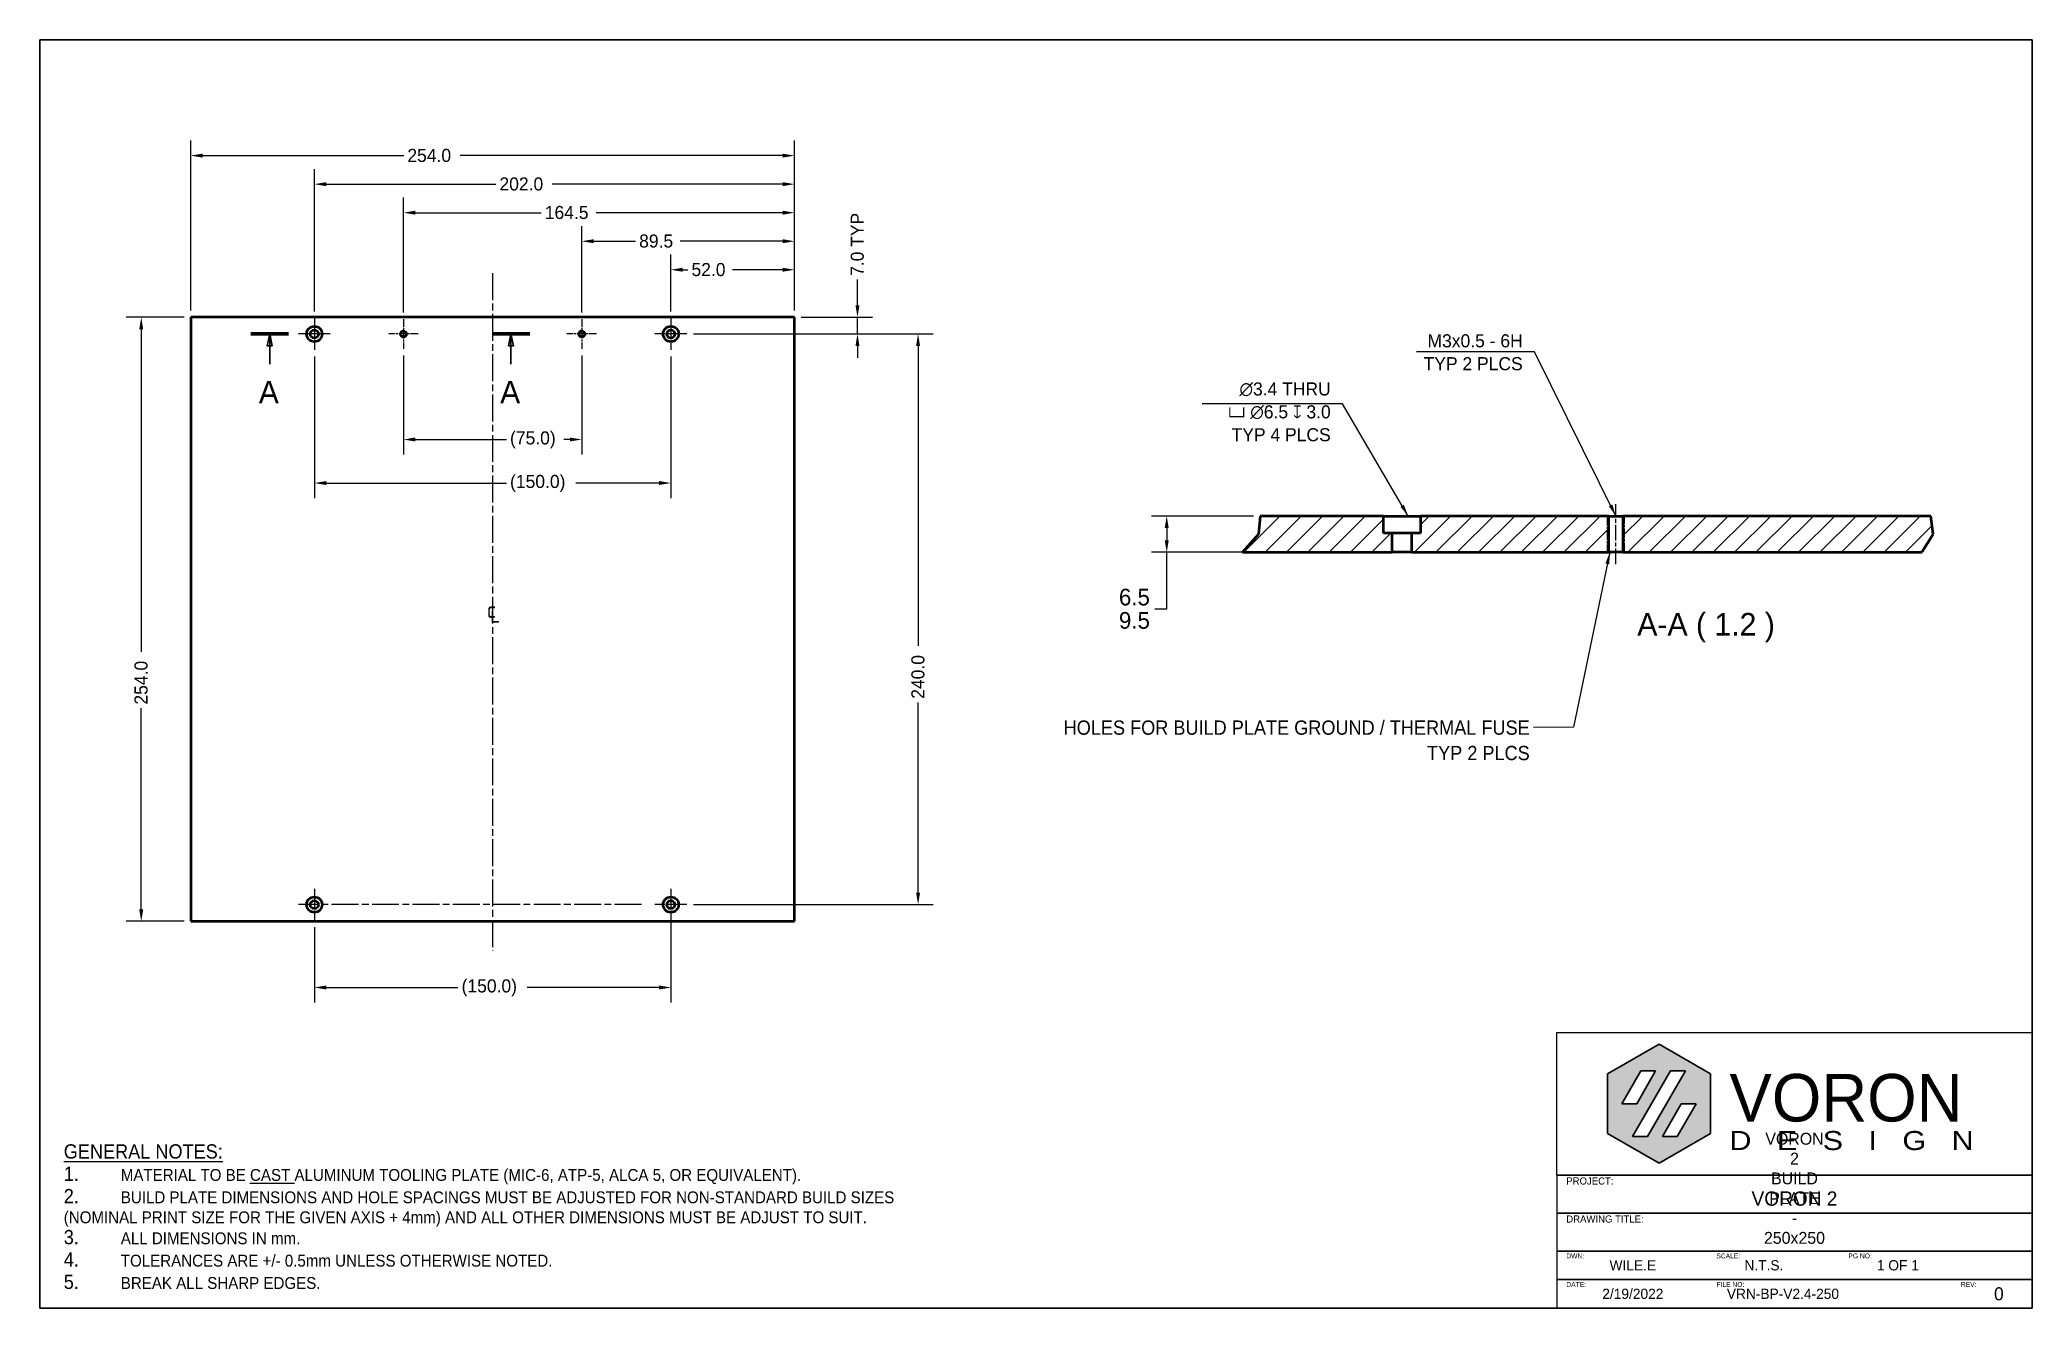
# Model space of a CAD drawing. Header units: millimetres. Extents: x 13 to 851, y 13 to 546.
import ezdxf
from ezdxf.enums import TextEntityAlignment as Align

# ---------------------------------------------------------------- set-up
doc = ezdxf.new("R2018")
doc.units = ezdxf.units.MM
doc.header["$LTSCALE"] = 2
doc.linetypes.add('CHAIN', pattern=[0.3543, 0.2362, -0.0295, 0.0591, -0.0295])
doc.linetypes.add('DOUBLE_DASH_CHAIN', pattern=[1.2403, 0.6614, -0.0827, 0.1654, -0.0827, 0.1654, -0.0827])
for name, color, linetype, lineweight, true_color in [('Annotation (ISO)', 174, 'Continuous', 25, 0x0000a0), ('Center Mark (ISO)', 22, 'Continuous', 25, 0xd84405), ('Centerline (ISO)', 22, 'Continuous', 25, 0xd84405), ('Dimension (ISO)', 20, 'Continuous', 25, 0xff2300), ('Hatch (ISO)', 57, 'Continuous', 18, 0x808040), ('Hatch kova (ANSI)', 141, 'Continuous', 13, 0x95ddff), ('Section Line - Kova (ANSI)', 96, 'DOUBLE_DASH_CHAIN', 35, 0x008000), ('Thread Lines', 156, 'CHAIN', 25, 0x004080), ('View Label', 174, 'CHAIN', 25, 0x0000a0)]:
    doc.layers.add(name, color=color, linetype=linetype, lineweight=lineweight, true_color=true_color)
for name, color, linetype, lineweight in [('Border - Kova (ANSI)', 7, 'Continuous', 30), ('Break Line (ISO)', 7, 'Continuous', 50), ('Title (ANSI)', 7, 'Continuous', 50), ('Title - Kova (ANSI)', 7, 'Continuous', 30), ('Visible (ISO)', 7, 'Continuous', 50)]:
    doc.layers.add(name, color=color, linetype=linetype, lineweight=lineweight)
doc.styles.add('Dimension Text (ISO)', font='Play-Regular.ttf')
doc.styles.add('Label Text (ISO)', font='Play-Regular.ttf')
doc.styles.add('Note Text (ANSI)', font='tahoma.ttf')
doc.styles.add('Note Text (ISO)', font='Play-Regular.ttf', dxfattribs={"width": 0.95})
doc.styles.add('Text Style119', font='Play-Regular.ttf')
doc.styles.add('Text Style128', font='Play-Regular.ttf')
doc.styles.add('Text Style130', font='Play-Regular.ttf')
doc.styles.add('Text Style135', font='Play-Regular.ttf')
doc.styles.add('Text Style178', font='AIGDT___.TTF', dxfattribs={"width": 0.95})
doc.styles.add('Text Style93', font='Play-Regular.ttf')
doc.dimstyles.new('Default (ISO)', dxfattribs={"dimscale": 2, "dimtxt": 2.75, "dimasz": 2.5, "dimexe": 3.175, "dimexo": 1.4, "dimgap": 0.762, "dimtad": 0, "dimdec": 1, "dimrnd": 1e-08, "dimzin": 0, "dimdsep": 46, "dimtxsty": 'Dimension Text (ISO)', "dimcen": 0.09, "dimdle": 10, "dimclrd": 256, "dimclre": 256, "dimclrt": 256, "dimazin": 0, "dimtfac": 1.274618, "dimtmove": 0, "dimatfit": 3, "dimfxl": 1, "dimtolj": 1, "dimtzin": 0, "dimlwd": -1, "dimlwe": -1, "dimarcsym": 0})
doc.dimstyles.new('Default (ISO)$7', dxfattribs={"dimscale": 2, "dimtxt": 2.75, "dimasz": 2.5, "dimexe": 3.175, "dimexo": 1.4, "dimgap": 0.762, "dimtad": 0, "dimdec": 1, "dimrnd": 1e-08, "dimzin": 0, "dimdsep": 46, "dimtxsty": 'Dimension Text (ISO)', "dimcen": 0.09, "dimdle": 10, "dimclrd": 256, "dimclre": 256, "dimclrt": 256, "dimazin": 0, "dimtfac": 1.274618, "dimtmove": 0, "dimatfit": 3, "dimfxl": 1, "dimtolj": 1, "dimtzin": 0, "dimlwd": -1, "dimlwe": -1, "dimarcsym": 0})
doc.dimstyles.new('Default - Method 1b (ISO)$7', dxfattribs={"dimscale": 2, "dimtxt": 3, "dimasz": 2.5, "dimexe": 3.175, "dimexo": 0, "dimgap": 0.762, "dimtad": 1, "dimtoh": 1, "dimrnd": 1e-08, "dimdsep": 46, "dimtxsty": 'Note Text (ISO)', "dimcen": 0.09, "dimdle": 10, "dimclrd": 174, "dimclre": 256, "dimclrt": 256, "dimazin": 2, "dimtfac": 1.166667, "dimtmove": 0, "dimatfit": 3, "dimfxl": 1, "dimtolj": 1, "dimlwd": -1, "dimlwe": -1, "dimarcsym": 0})
pattern_1 = [(45, (0, 0), (-4.49013, 4.49013), [])]

# ---------------------------------------------------------------- blocks, each defined once
blk = doc.blocks.new('Borders Plain Border')
at = {"layer": 'Border - Kova (ANSI)'}
for p, q in [((6.35, 273.05), (425.45, 273.05)), ((6.35, 273.05), (6.35, 6.35)), ((425.45, 273.05), (425.45, 6.35)), ((6.35, 6.35), (425.45, 6.35))]:
    blk.add_line(p, q, dxfattribs=at)
blk = doc.blocks.new('Title Blocks VORON Design')
at = {"layer": 'Hatch kova (ANSI)', "true_color": 0xff2300}
h = blk.add_hatch(color=20, dxfattribs=at)
h.paths.add_polyline_path([(248.41, 193.18), (248.41, 180.68), (237.59, 174.43), (226.76, 180.68), (226.76, 193.18), (237.59, 199.43)])
h.paths.add_polyline_path([(245.4, 186.93), (242.27, 186.93), (238.29, 180.03), (241.42, 180.03)], flags=0)
h.paths.add_polyline_path([(232.04, 180.03), (235.17, 180.03), (243.13, 193.83), (240.01, 193.83)], flags=0)
h.paths.add_polyline_path([(229.77, 186.93), (232.9, 186.93), (236.88, 193.83), (233.76, 193.83)], flags=0)
at = {"layer": 'Title - Kova (ANSI)', "lineweight": 25}
for p, q in [((216.09, 201.93), (316.09, 201.93)), ((216.09, 171.93), (216.09, 201.93)), ((216.09, 171.93), (216.09, 143.93))]:
    blk.add_line(p, q, dxfattribs=at)
at = {"layer": 'Title - Kova (ANSI)'}
for p, q in [((316.09, 201.93), (316.09, 171.93)), ((226.76, 193.18), (237.59, 199.43)), ((237.59, 199.43), (248.41, 193.18)), ((226.76, 180.68), (226.76, 193.18)), ((229.77, 186.93), (233.76, 193.83)), ((232.04, 180.03), (240.01, 193.83)), ((236.88, 193.83), (232.9, 186.93)), ((233.76, 193.83), (236.88, 193.83)), ((243.13, 193.83), (235.17, 180.03)), ((240.01, 193.83), (243.13, 193.83)), ((248.41, 193.18), (248.41, 180.68)), ((232.9, 186.93), (229.77, 186.93)), ((242.27, 186.93), (238.29, 180.03)), ((241.42, 180.03), (245.4, 186.93)), ((245.4, 186.93), (242.27, 186.93)), ((237.59, 174.43), (226.76, 180.68)), ((248.41, 180.68), (237.59, 174.43)), ((235.17, 180.03), (232.04, 180.03)), ((238.29, 180.03), (241.42, 180.03)), ((316.09, 171.93), (216.09, 171.93)), ((316.09, 171.93), (316.09, 143.93)), ((216.09, 163.93), (316.09, 163.93)), ((316.09, 155.93), (216.09, 155.93)), ((216.09, 149.93), (316.09, 149.93)), ((316.09, 143.93), (216.09, 143.93))]:
    blk.add_line(p, q, dxfattribs=at)
at = {"layer": 'Title (ANSI)', "insert": (283.42, 152.93), "char_height": 2.16, "width": 23.2344, "attachment_point": 4, "style": 'Note Text (ANSI)'}
blk.add_mtext('\\fPlay|b0|i0;{\\H2.1600;1 OF 1 }', dxfattribs=at)
at = {"layer": 'Title (ANSI)'}
for tag, height, style, p in [('CREATION_DATE', 2.16, 'Text Style119', (232.09, 146.93)), ('PROJECT', 2.16, 'Text Style119', (263.66, 146.93)), ('REVISION_NUMBER', 2.74, 'Text Style130', (309.09, 146.93))]:
    blk.add_attdef(tag, text='', height=height, dxfattribs=dict(at, style=style)).set_placement(p, align=Align.MIDDLE_CENTER)
at = {"layer": 'Title - Kova (ANSI)', "style": 'Text Style128'}
blk.add_text('SCALE:', height=1.02, dxfattribs=at).set_placement((249.66, 155.43), align=Align.TOP_LEFT)
at = {"layer": 'Title - Kova (ANSI)'}
for s, insert, char_height, width, attachment_point, style in [('\\fPlay|b0|i0;{\\H10.0000;VORON}', (252.41, 193.18), 10, 53, 1, 'Note Text (ANSI)'), ('\\fPlay|b0|i0;\\W1.20;{\\H4.0000;D   E   S   I   G   N}', (252.41, 181.18), 4, 53, 1, 'Note Text (ANSI)'), ('VORON 2 BUILD PLATE - 250x250', (266.09, 157.43), 2.5, 5.3956, 8, 'Text Style135'), ('\\fPlay|b0|i0;{\\H1.5000;PROJECT:}', (218.09, 171.43), 1.5, 17.1682, 1, 'Note Text (ANSI)'), ('\\fPlay|b0|i0;{\\H1.5000;DRAWING TITLE:}', (218.09, 163.43), 1.5, 20.4834, 1, 'Note Text (ANSI)'), ('\\fPlay|b0|i0;{\\H1.0200;DWN:}', (218.09, 155.43), 1.02, 15.5474, 1, 'Note Text (ANSI)'), ('\\fPlay|b0|i0;{\\H1.0200;PG NO:}', (277.42, 155.43), 1.02, 12.5383, 1, 'Note Text (ANSI)'), ('\\fPlay|b0|i0;{\\H2.1600;N.T.S.}', (259.66, 152.93), 2.16, 8.7996, 5, 'Note Text (ANSI)'), ('\\fPlay|b0|i0;{\\H1.0200;DATE:}', (218.09, 149.43), 1.02, 14.4575, 1, 'Note Text (ANSI)'), ('\\fPlay|b0|i0;{\\H1.0200;FILE NO:}', (249.66, 149.43), 1.02, 14.4575, 1, 'Note Text (ANSI)'), ('\\fPlay|b0|i0;{\\H1.0200;REV:}', (301.09, 149.43), 1.02, 12.5383, 1, 'Note Text (ANSI)')]:
    blk.add_mtext(s, dxfattribs=dict(at, insert=insert, char_height=char_height, width=width, attachment_point=attachment_point, style=style))
at = {"layer": 'Title - Kova (ANSI)', "style": 'Text Style93'}
blk.add_attdef('TITLE', text='', height=3, dxfattribs=at).set_placement((266.09, 165.43), align=Align.BOTTOM_CENTER)
at = {"layer": 'Title - Kova (ANSI)', "style": 'Text Style119'}
blk.add_attdef('AUTHOR', text='', height=2.16, dxfattribs=at).set_placement((232.09, 152.93), align=Align.MIDDLE_CENTER)
blk = doc.blocks.new('2dTransSection0')
at = {"layer": 'Section Line - Kova (ANSI)', "linetype": 'Continuous', "lineweight": 70}
for p, q in [((50.75, 211.21), (58.64, 211.21)), ((101.52, 211.21), (109.41, 211.21))]:
    blk.add_line(p, q, dxfattribs=at)
at = {"layer": 'Section Line - Kova (ANSI)', "linetype": 'Continuous'}
for p, q in [((54.7, 211.21), (54.2, 208.71)), ((54.7, 208.71), (54.7, 211.21)), ((55.2, 208.71), (54.7, 211.21)), ((105.46, 211.21), (104.96, 208.71)), ((105.46, 208.71), (105.46, 211.21)), ((105.96, 208.71), (105.46, 211.21)), ((54.2, 208.71), (55.2, 208.71)), ((54.7, 204.84), (54.7, 208.71)), ((104.96, 208.71), (105.96, 208.71)), ((105.46, 204.84), (105.46, 208.71))]:
    blk.add_line(p, q, dxfattribs=at)
at = {"layer": 'Section Line - Kova (ANSI)', "linetype": 'Continuous', "flags": 128}
for points in [[(55.2, 208.71), (54.7, 211.21), (54.2, 208.71), (55.2, 208.71)], [(105.96, 208.71), (105.46, 211.21), (104.96, 208.71), (105.96, 208.71)]]:
    blk.add_lwpolyline(points, dxfattribs=at)
at = {"layer": 'Section Line - Kova (ANSI)'}
for points in [[(55.2, 208.71), (54.7, 211.21), (54.2, 208.71), (55.2, 208.71)], [(105.96, 208.71), (105.46, 211.21), (104.96, 208.71), (105.96, 208.71)]]:
    blk.add_solid(points, dxfattribs=at)
at = {"layer": 'Section Line - Kova (ANSI)', "char_height": 4.75, "attachment_point": 7, "style": 'Label Text (ISO)'}
for insert in [(52.4, 196.59), (103.17, 196.59)]:
    blk.add_mtext('A', dxfattribs=dict(at, insert=insert))
blk = doc.blocks.new('*D23')
at = {"layer": 'Defpoints', "color": 0, "transparency": 16777216}
for p in [(526.14, 345.83), (486.8, 330.59), (589.84, 330.59)]:
    blk.add_point(p, dxfattribs=at)
at = {"layer": 'Dimension (ISO)', "transparency": 16777216}
for p, q in [((523.34, 345.83), (480.45, 345.83)), ((486.8, 340.83), (486.8, 335.59)), ((587.04, 330.59), (480.45, 330.59)), ((486.8, 306.86), (486.8, 330.59)), ((481.8, 306.86), (486.8, 306.86))]:
    blk.add_line(p, q, dxfattribs=at)
for points in [[(485.97, 340.83), (487.63, 340.83), (486.8, 345.83)], [(485.97, 335.59), (487.63, 335.59), (486.8, 330.59)]]:
    blk.add_solid(points, dxfattribs=at)
at = {"layer": 'Dimension (ISO)', "transparency": 16777216, "insert": (466.69, 315.26), "char_height": 5.5, "attachment_point": 1, "style": 'Dimension Text (ISO)'}
blk.add_mtext('\\A1;{\\H7.0104;\\S6.5^ 9.5;}', dxfattribs=at)
blk = doc.blocks.new('*D24')
at = {"layer": 'Defpoints', "color": 0, "transparency": 16777216}
for p in [(165.69, 473.41), (165.69, 428.64), (330.19, 429.41)]:
    blk.add_point(p, dxfattribs=at)
at = {"layer": 'Dimension (ISO)', "transparency": 16777216}
for p, q in [((165.69, 431.44), (165.69, 479.76)), ((330.19, 432.21), (330.19, 479.76)), ((170.69, 473.41), (223.62, 473.41)), ((325.19, 473.41), (246.73, 473.41))]:
    blk.add_line(p, q, dxfattribs=at)
for points in [[(170.69, 474.25), (170.69, 472.58), (165.69, 473.41)], [(325.19, 474.25), (325.19, 472.58), (330.19, 473.41)]]:
    blk.add_solid(points, dxfattribs=at)
at = {"layer": 'Dimension (ISO)', "transparency": 16777216, "insert": (225.14, 476.25), "char_height": 5.5, "attachment_point": 1, "style": 'Dimension Text (ISO)'}
blk.add_mtext('\\A1;164.5', dxfattribs=at)
blk = doc.blocks.new('*D25')
at = {"layer": 'Defpoints', "color": 0, "transparency": 16777216}
for p in [(284.89, 422.41), (284.89, 182.41), (382.19, 182.41)]:
    blk.add_point(p, dxfattribs=at)
at = {"layer": 'Dimension (ISO)', "transparency": 16777216}
for p, q in [((287.69, 422.41), (388.54, 422.41)), ((382.19, 417.41), (382.19, 291.21)), ((382.19, 187.41), (382.19, 267.45)), ((287.69, 182.41), (388.54, 182.41))]:
    blk.add_line(p, q, dxfattribs=at)
for points in [[(381.36, 417.41), (383.02, 417.41), (382.19, 422.41)], [(381.36, 187.41), (383.02, 187.41), (382.19, 182.41)]]:
    blk.add_solid(points, dxfattribs=at)
at = {"layer": 'Dimension (ISO)', "transparency": 16777216, "insert": (379.35, 268.98), "char_height": 5.5, "attachment_point": 1, "rotation": 90, "style": 'Dimension Text (ISO)'}
blk.add_mtext('\\A1;240.0', dxfattribs=at)
blk = doc.blocks.new('*D26')
at = {"layer": 'Defpoints', "color": 0, "transparency": 16777216}
for p in [(330.19, 429.41), (284.89, 422.41), (356.69, 422.41)]:
    blk.add_point(p, dxfattribs=at)
at = {"layer": 'Dimension (ISO)', "transparency": 16777216}
for p, q in [((356.69, 434.41), (356.69, 445.33)), ((332.99, 429.41), (363.04, 429.41)), ((356.69, 422.41), (356.69, 429.41)), ((287.69, 422.41), (363.04, 422.41)), ((356.69, 417.41), (356.69, 412.41))]:
    blk.add_line(p, q, dxfattribs=at)
for points in [[(355.86, 434.41), (357.52, 434.41), (356.69, 429.41)], [(355.86, 417.41), (357.52, 417.41), (356.69, 422.41)]]:
    blk.add_solid(points, dxfattribs=at)
at = {"layer": 'Dimension (ISO)', "transparency": 16777216, "insert": (353.86, 446.86), "char_height": 5.5, "attachment_point": 1, "rotation": 90, "style": 'Dimension Text (ISO)'}
blk.add_mtext('\\A1;\\fPlay|b0|i0;{\\H5.4800;7.0 TYP}', dxfattribs=at)
blk = doc.blocks.new('*D27')
at = {"layer": 'Defpoints', "color": 0, "transparency": 16777216}
for p in [(278.19, 182.41), (128.19, 175.71), (128.19, 147.55)]:
    blk.add_point(p, dxfattribs=at)
at = {"layer": 'Dimension (ISO)', "transparency": 16777216}
for p, q in [((278.19, 179.61), (278.19, 141.2)), ((128.19, 172.91), (128.19, 141.2)), ((133.19, 147.55), (188.62, 147.55)), ((273.19, 147.55), (217.77, 147.55))]:
    blk.add_line(p, q, dxfattribs=at)
for points in [[(133.19, 148.39), (133.19, 146.72), (128.19, 147.55)], [(273.19, 148.39), (273.19, 146.72), (278.19, 147.55)]]:
    blk.add_solid(points, dxfattribs=at)
at = {"layer": 'Dimension (ISO)', "transparency": 16777216, "insert": (190.14, 150.97), "char_height": 5.5, "attachment_point": 1, "style": 'Dimension Text (ISO)'}
blk.add_mtext('\\A1;(150.0)', dxfattribs=at)
blk = doc.blocks.new('*D28')
at = {"layer": 'Defpoints', "color": 0, "transparency": 16777216}
for p in [(76.19, 497.41), (76.19, 429.41), (330.19, 429.41)]:
    blk.add_point(p, dxfattribs=at)
at = {"layer": 'Dimension (ISO)', "transparency": 16777216}
for p, q in [((76.19, 432.21), (76.19, 503.76)), ((330.19, 432.21), (330.19, 503.76)), ((81.19, 497.41), (165.8, 497.41)), ((325.19, 497.41), (189.55, 497.41))]:
    blk.add_line(p, q, dxfattribs=at)
for points in [[(81.19, 498.25), (81.19, 496.58), (76.19, 497.41)], [(325.19, 498.25), (325.19, 496.58), (330.19, 497.41)]]:
    blk.add_solid(points, dxfattribs=at)
at = {"layer": 'Dimension (ISO)', "transparency": 16777216, "insert": (167.32, 500.25), "char_height": 5.5, "attachment_point": 1, "style": 'Dimension Text (ISO)'}
blk.add_mtext('\\A1;254.0', dxfattribs=at)
blk = doc.blocks.new('*D29')
at = {"layer": 'Defpoints', "color": 0, "transparency": 16777216}
for p in [(76.19, 429.41), (55.35, 175.41), (76.19, 175.41)]:
    blk.add_point(p, dxfattribs=at)
at = {"layer": 'Dimension (ISO)', "transparency": 16777216}
for p, q in [((73.39, 429.41), (49, 429.41)), ((55.35, 424.41), (55.35, 288.77)), ((55.35, 180.41), (55.35, 265.02)), ((73.39, 175.41), (49, 175.41))]:
    blk.add_line(p, q, dxfattribs=at)
for points in [[(54.52, 424.41), (56.18, 424.41), (55.35, 429.41)], [(54.52, 180.41), (56.18, 180.41), (55.35, 175.41)]]:
    blk.add_solid(points, dxfattribs=at)
at = {"layer": 'Dimension (ISO)', "transparency": 16777216, "insert": (52.51, 266.54), "char_height": 5.5, "attachment_point": 1, "rotation": 90, "style": 'Dimension Text (ISO)'}
blk.add_mtext('\\A1;254.0', dxfattribs=at)
blk = doc.blocks.new('*D30')
at = {"layer": 'Defpoints', "color": 0, "transparency": 16777216}
for p in [(240.69, 461.41), (240.69, 428.64), (330.19, 429.41)]:
    blk.add_point(p, dxfattribs=at)
at = {"layer": 'Dimension (ISO)', "transparency": 16777216}
for p, q in [((240.69, 431.44), (240.69, 467.76)), ((245.69, 461.41), (263.31, 461.41)), ((325.19, 461.41), (282.03, 461.41)), ((330.19, 432.21), (330.19, 467.76))]:
    blk.add_line(p, q, dxfattribs=at)
for points in [[(245.69, 462.25), (245.69, 460.58), (240.69, 461.41)], [(325.19, 462.25), (325.19, 460.58), (330.19, 461.41)]]:
    blk.add_solid(points, dxfattribs=at)
at = {"layer": 'Dimension (ISO)', "transparency": 16777216, "insert": (264.83, 464.25), "char_height": 5.5, "attachment_point": 1, "style": 'Dimension Text (ISO)'}
blk.add_mtext('\\A1;89.5', dxfattribs=at)
blk = doc.blocks.new('*D31')
at = {"layer": 'Defpoints', "color": 0, "transparency": 16777216}
for p in [(128.19, 485.41), (128.19, 429.11), (330.19, 429.41)]:
    blk.add_point(p, dxfattribs=at)
at = {"layer": 'Dimension (ISO)', "transparency": 16777216}
for p, q in [((128.19, 431.91), (128.19, 491.76)), ((330.19, 432.21), (330.19, 491.76)), ((133.19, 485.41), (204.55, 485.41)), ((325.19, 485.41), (228.3, 485.41))]:
    blk.add_line(p, q, dxfattribs=at)
for points in [[(133.19, 486.25), (133.19, 484.58), (128.19, 485.41)], [(325.19, 486.25), (325.19, 484.58), (330.19, 485.41)]]:
    blk.add_solid(points, dxfattribs=at)
at = {"layer": 'Dimension (ISO)', "transparency": 16777216, "insert": (206.07, 488.25), "char_height": 5.5, "attachment_point": 1, "style": 'Dimension Text (ISO)'}
blk.add_mtext('\\A1;202.0', dxfattribs=at)
blk = doc.blocks.new('*D32')
at = {"layer": 'Defpoints', "color": 0, "transparency": 16777216}
for p in [(278.19, 449.41), (278.19, 429.11), (330.19, 429.41)]:
    blk.add_point(p, dxfattribs=at)
at = {"layer": 'Dimension (ISO)', "transparency": 16777216}
for p, q in [((278.19, 431.91), (278.19, 455.76)), ((330.19, 432.21), (330.19, 455.76)), ((283.19, 449.41), (285.34, 449.41)), ((325.19, 449.41), (304.05, 449.41))]:
    blk.add_line(p, q, dxfattribs=at)
for points in [[(283.19, 450.25), (283.19, 448.58), (278.19, 449.41)], [(325.19, 450.25), (325.19, 448.58), (330.19, 449.41)]]:
    blk.add_solid(points, dxfattribs=at)
at = {"layer": 'Dimension (ISO)', "transparency": 16777216, "insert": (286.86, 452.25), "char_height": 5.5, "attachment_point": 1, "style": 'Dimension Text (ISO)'}
blk.add_mtext('\\A1;52.0', dxfattribs=at)
blk = doc.blocks.new('*D33')
at = {"layer": 'Defpoints', "color": 0, "transparency": 16777216}
for p in [(165.69, 416.18), (240.69, 416.18), (240.69, 378.02)]:
    blk.add_point(p, dxfattribs=at)
at = {"layer": 'Dimension (ISO)', "transparency": 16777216}
for p, q in [((165.69, 413.38), (165.69, 371.67)), ((240.69, 413.38), (240.69, 371.67)), ((170.69, 378.02), (208.99, 378.02)), ((235.69, 378.02), (233.22, 378.02))]:
    blk.add_line(p, q, dxfattribs=at)
for points in [[(170.69, 378.86), (170.69, 377.19), (165.69, 378.02)], [(235.69, 378.86), (235.69, 377.19), (240.69, 378.02)]]:
    blk.add_solid(points, dxfattribs=at)
at = {"layer": 'Dimension (ISO)', "transparency": 16777216, "insert": (210.51, 381.44), "char_height": 5.5, "attachment_point": 1, "style": 'Dimension Text (ISO)'}
blk.add_mtext('\\A1;(75.0)', dxfattribs=at)
blk = doc.blocks.new('*D34')
at = {"layer": 'Defpoints', "color": 0, "transparency": 16777216}
for p in [(128.19, 415.71), (278.19, 415.71), (278.19, 359.71)]:
    blk.add_point(p, dxfattribs=at)
at = {"layer": 'Dimension (ISO)', "transparency": 16777216}
for p, q in [((128.19, 412.91), (128.19, 353.36)), ((278.19, 412.91), (278.19, 353.36)), ((133.19, 359.71), (208.99, 359.71)), ((273.19, 359.71), (238.14, 359.71))]:
    blk.add_line(p, q, dxfattribs=at)
for points in [[(133.19, 360.55), (133.19, 358.88), (128.19, 359.71)], [(273.19, 360.55), (273.19, 358.88), (278.19, 359.71)]]:
    blk.add_solid(points, dxfattribs=at)
at = {"layer": 'Dimension (ISO)', "transparency": 16777216, "insert": (210.52, 363.13), "char_height": 5.5, "attachment_point": 1, "style": 'Dimension Text (ISO)'}
blk.add_mtext('\\A1;(150.0)', dxfattribs=at)

msp = doc.modelspace()

# ---------------------------------------------------------------- hatches: boundary and pattern name
at = {"layer": 'Hatch (ISO)'}
h = msp.add_hatch(dxfattribs=at)
h.set_pattern_fill('ANSI31', color=256, scale=50.8, style=0)
h.set_pattern_definition(pattern_1)
h.paths.add_polyline_path([(526.14, 345.83), (525.43, 338.21), (518.68, 330.59), (581.68, 330.59), (581.68, 338.63), (577.96, 338.63), (577.96, 345.83)])
h = msp.add_hatch(dxfattribs=at)
h.set_pattern_fill('ANSI31', color=256, scale=50.8, style=0)
h.set_pattern_definition(pattern_1)
h.paths.add_polyline_path([(593.56, 338.63), (589.84, 338.63), (589.84, 330.59), (672.81, 330.59), (672.81, 345.83), (593.56, 345.83)])
h = msp.add_hatch(dxfattribs=at)
h.set_pattern_fill('ANSI31', color=256, scale=50.8, style=0)
h.set_pattern_definition(pattern_1)
h.paths.add_polyline_path([(809.26, 338.21), (808.33, 345.83), (678.71, 345.83), (678.71, 330.59), (804.43, 330.59)])

# ---------------------------------------------------------------- linework, layer by layer
at = {"layer": 'Break Line (ISO)'}
for p, q in [((526.14, 345.83), (525.43, 338.21)), ((809.26, 338.21), (808.33, 345.83)), ((525.43, 338.21), (518.68, 330.59)), ((804.43, 330.59), (809.26, 338.21))]:
    msp.add_line(p, q, dxfattribs=at)
at = {"layer": 'Center Mark (ISO)', "linetype": 'CHAIN', "ltscale": 7.44499}
for p, q in [((128.19, 429.11), (128.19, 415.71)), ((278.19, 429.11), (278.19, 415.71)), ((134.89, 422.41), (121.49, 422.41)), ((284.89, 422.41), (271.49, 422.41)), ((278.19, 189.11), (278.19, 175.71)), ((284.89, 182.41), (271.49, 182.41))]:
    msp.add_line(p, q, dxfattribs=at)
at = {"layer": 'Center Mark (ISO)', "linetype": 'CHAIN', "ltscale": 6.922167}
for p, q in [((165.69, 428.64), (165.69, 416.18)), ((240.69, 428.64), (240.69, 416.18)), ((171.92, 422.41), (159.46, 422.41)), ((246.92, 422.41), (234.46, 422.41))]:
    msp.add_line(p, q, dxfattribs=at)
at = {"layer": 'Centerline (ISO)', "linetype": 'CHAIN', "ltscale": 23.990969}
for p, q in [((203.19, 447.91), (203.19, 162.95)), ((265.8, 182.41), (121.49, 182.41))]:
    msp.add_line(p, q, dxfattribs=at)
at = {"layer": 'Centerline (ISO)', "linetype": 'CHAIN', "ltscale": 14.023337}
msp.add_line((675.76, 325.59), (675.76, 350.83), dxfattribs=at)
at = {"layer": 'Centerline (ISO)', "linetype": 'CHAIN', "ltscale": 7.44499}
msp.add_line((128.19, 189.11), (128.19, 175.71), dxfattribs=at)
at = {"layer": 'Thread Lines', "ltscale": 8.4673}
for p, q in [((672.16, 345.83), (672.16, 330.59)), ((679.36, 330.59), (679.36, 345.83))]:
    msp.add_line(p, q, dxfattribs=at)
at = {"layer": 'Thread Lines', "ltscale": 3.927231}
for centre in [(165.69, 422.41), (240.69, 422.41)]:
    msp.add_arc(centre, 1.5, 80, 350, dxfattribs=at)
at = {"layer": 'Visible (ISO)'}
for p, q in [((330.19, 429.41), (76.19, 429.41)), ((76.19, 429.41), (76.19, 175.41)), ((330.19, 175.41), (330.19, 429.41)), ((577.96, 345.83), (526.14, 345.83)), ((577.96, 338.63), (577.96, 345.83)), ((577.96, 345.83), (593.56, 345.83)), ((672.81, 345.83), (593.56, 345.83)), ((593.56, 345.83), (593.56, 338.63)), ((672.81, 330.59), (672.81, 345.83)), ((672.81, 345.83), (678.71, 345.83)), ((808.33, 345.83), (678.71, 345.83)), ((678.71, 345.83), (678.71, 330.59)), ((581.68, 338.63), (577.96, 338.63)), ((581.68, 330.59), (581.68, 338.63)), ((589.84, 338.63), (581.68, 338.63)), ((593.56, 338.63), (589.84, 338.63)), ((589.84, 338.63), (589.84, 330.59)), ((518.68, 330.59), (581.68, 330.59)), ((589.84, 330.59), (581.68, 330.59)), ((589.84, 330.59), (672.81, 330.59)), ((678.71, 330.59), (672.81, 330.59)), ((678.71, 330.59), (804.43, 330.59)), ((76.19, 175.41), (330.19, 175.41))]:
    msp.add_line(p, q, dxfattribs=at)
for centre, radius in [((128.19, 422.41), 3.25), ((128.19, 422.41), 1.7), ((165.69, 422.41), 1.23), ((240.69, 422.41), 1.23), ((278.19, 422.41), 3.25), ((278.19, 422.41), 1.7), ((128.19, 182.41), 3.25), ((278.19, 182.41), 3.25), ((128.19, 182.41), 1.7), ((278.19, 182.41), 1.7)]:
    msp.add_circle(centre, radius, dxfattribs=at)

# ---------------------------------------------------------------- block references
at = {"xscale": 2, "yscale": 2, "zscale": 2}
msp.add_blockref('Borders Plain Border', (0, 0), dxfattribs=at)
ref = msp.add_blockref('Title Blocks VORON Design', (218.73, -275.17), dxfattribs=dict(xscale=2, yscale=2, zscale=2))
lines = msp.add_mtext('2/19/2022', dxfattribs={"layer": 'Title (ANSI)', "insert": (682.9, 18.7), "char_height": 4.32, "width": 47.2019, "attachment_point": 5, "style": 'Text Style119'})
ref.add_attrib('CREATION_DATE', '', (682.9, 18.7)).embed_mtext(lines)
lines = msp.add_mtext('VRN-BP-V2.4-250', dxfattribs={"layer": 'Title (ANSI)', "insert": (746.05, 18.7), "char_height": 4.32, "width": 46.4689, "attachment_point": 5, "style": 'Text Style119'})
ref.add_attrib('PROJECT', '', (746.05, 18.7)).embed_mtext(lines)
lines = msp.add_mtext('VORON 2', dxfattribs={"layer": 'Title - Kova (ANSI)', "insert": (750.9, 55.7), "char_height": 6, "width": 36.7962, "attachment_point": 8, "style": 'Text Style93'})
ref.add_attrib('TITLE', '', (750.9, 55.7)).embed_mtext(lines)
lines = msp.add_mtext('WILE.E', dxfattribs={"layer": 'Title - Kova (ANSI)', "insert": (682.9, 30.7), "char_height": 4.32, "width": 42.2576, "attachment_point": 5, "style": 'Text Style119'})
ref.add_attrib('AUTHOR', '', (682.9, 30.7)).embed_mtext(lines)
lines = msp.add_mtext('0', dxfattribs={"layer": 'Title (ANSI)', "insert": (836.9, 18.7), "char_height": 5.48, "width": 46.4689, "attachment_point": 5, "style": 'Text Style130'})
ref.add_attrib('REVISION_NUMBER', '', (836.9, 18.7)).embed_mtext(lines)
at = {"layer": 'Section Line - Kova (ANSI)', "xscale": 2, "yscale": 2, "zscale": 2}
msp.add_blockref('2dTransSection0', (0, 0), dxfattribs=at)

# ---------------------------------------------------------------- texts
at = {"layer": 'Annotation (ISO)'}
for s, insert, char_height, width, attachment_point, line_spacing_factor, style in [('M3x0.5 - 6H\\PTYP 2 PLCS', (636.57, 422.28), 5.5, 46.5618, 3, 1.05, 'Dimension Text (ISO)'), ('\\fPlay|b0|i0;{\\H5.5000;}\\fAIGDT|b0|i0;{\\H5.5000;n}\\fPlay|b0|i0;{\\H5.5000;3.4 THRU\\P}\\fAIGDT|b0|i0;{\\H5.5000;v}\\fPlay|b0|i0;{\\H5.5000; }\\fAIGDT|b0|i0;{\\H5.5000;n}\\fPlay|b0|i0;{\\H5.5000;6.5 }\\fAIGDT|b0|i0;{\\H5.5000;x}\\fPlay|b0|i0;{\\H5.5000; 3.0\\PTYP 4 PLCS}', (555.79, 402.03), 5.5, 54.9143, 3, 1.05, 'Dimension Text (ISO)'), ('\\fPlay|b0|i0;HOLES FOR BUILD PLATE GROUND / THERMAL FUSE\\P\\fPlay|b0|i0;TYP 2 PLCS', (639.52, 259.85), 6, 206.9136, 3, 1.068337, 'Note Text (ISO)'), ('\\pxsm0.94;\\fPlay|b0|i0;{\\H6.0000;\\LGENERAL NOTES:}\\l\\fPlay|b0|i0;{\\H6.0000;\\P}\\fPlay|b0|i0;{\\H6.0000;1.^I}\\fPlay|b0|i0;{\\H5.0000;MATERIAL TO BE}\\fPlay|b0|i0;{\\H5.0000;\\L CAST}\\l\\fPlay|b0|i0;{\\H5.0000; ALUMINUM TOOLING PLATE (MIC-6, ATP-5, ALCA 5, OR EQUIVALENT).}\\fPlay|b0|i0;{\\H6.0000;\\P}\\fPlay|b0|i0;{\\H6.0000;2.^I}\\fPlay|b0|i0;{\\H5.0000;BUILD PLATE DIMENSIONS AND HOLE SPACINGS MUST BE ADJUSTED FOR NON-STANDARD BUILD SIZES \\P(NOMINAL PRINT SIZE FOR THE GIVEN AXIS + 4mm) AND ALL OTHER DIMENSIONS MUST BE ADJUST TO SUIT.}\\fPlay|b0|i0;{\\H6.0000;\\P}\\fPlay|b0|i0;{\\H6.0000;3.^I}\\fPlay|b0|i0;{\\H5.0000;ALL DIMENSIONS IN mm.}\\fPlay|b0|i0;{\\H6.0000;\\P}\\fPlay|b0|i0;{\\H6.0000;4.^I}\\fPlay|b0|i0;{\\H5.0000;TOLERANCES ARE +/- 0.5mm UNLESS OTHERWISE NOTED.}\\fPlay|b0|i0;{\\H6.0000;\\P}\\fPlay|b0|i0;{\\H6.0000;5.^I}\\fPlay|b0|i0;{\\H5.0000;BREAK ALL SHARP EDGES.}', (22.76, 20.68), 6, 386.9856, 7, 1.038661, 'Note Text (ISO)')]:
    msp.add_mtext(s, dxfattribs=dict(at, insert=insert, char_height=char_height, width=width, attachment_point=attachment_point, line_spacing_factor=line_spacing_factor, style=style))
at = {"layer": 'Annotation (ISO)', "insert": (200.71, 300.95), "char_height": 8, "attachment_point": 7, "style": 'Text Style178'}
msp.add_mtext('q', dxfattribs=at)
at = {"layer": 'View Label', "insert": (684.77, 292.71), "char_height": 9.5, "attachment_point": 7, "style": 'Label Text (ISO)'}
msp.add_mtext('A-A ( 1.2 )', dxfattribs=at)

# ---------------------------------------------------------------- dimensions: what is measured, and where the dimension line sits
at = {"layer": 'Dimension (ISO)'}
for base, p1, p2, angle, override, picture, middle in [((76.19, 497.41), (330.19, 429.41), (76.19, 429.41), 180, {"dimgap": 0.762, "dimdec": 1, "dimtol": 0, "dimlim": 0, "dimtp": 0, "dimtm": 0, "dimtdec": 2, "dimtofl": 0, "dimatfit": 1}, '*D28', (177.67, 497.41)), ((128.19, 485.41), (330.19, 429.41), (128.19, 429.11), 180, {"dimgap": 0.762, "dimdec": 1, "dimtol": 0, "dimlim": 0, "dimtp": 0, "dimtm": 0, "dimtdec": 2, "dimtofl": 0, "dimatfit": 1}, '*D31', (216.42, 485.41)), ((165.69, 473.41), (330.19, 429.41), (165.69, 428.64), 180, {"dimgap": 0.762, "dimdec": 1, "dimtol": 0, "dimlim": 0, "dimtp": 0, "dimtm": 0, "dimtdec": 2, "dimtofl": 0, "dimatfit": 1}, '*D24', (235.17, 473.41)), ((240.69, 461.41), (330.19, 429.41), (240.69, 428.64), 180, {"dimgap": 0.762, "dimdec": 1, "dimtol": 0, "dimlim": 0, "dimtp": 0, "dimtm": 0, "dimtdec": 2, "dimtofl": 0, "dimatfit": 1}, '*D30', (272.67, 461.41)), ((55.35, 175.41), (76.19, 429.41), (76.19, 175.41), 90, {"dimgap": 0.762, "dimdec": 1, "dimtol": 0, "dimlim": 0, "dimtp": 0, "dimtm": 0, "dimtdec": 2, "dimtofl": 0, "dimatfit": 1}, '*D29', (55.35, 276.89)), ((382.19, 182.41), (284.89, 422.41), (284.89, 182.41), 90, {"dimgap": 0.762, "dimdec": 1, "dimtol": 0, "dimlim": 0, "dimtp": 0, "dimtm": 0, "dimtdec": 2, "dimtofl": 0, "dimatfit": 1}, '*D25', (382.19, 279.33)), ((486.80121055, 330.58777003), (526.14401382, 345.82777003), (589.83697278, 330.58777003), 90, {"dimgap": 0.762, "dimtih": 1, "dimtoh": 1, "dimdec": 1, "dimlfac": 0.416667, "dimtol": 0, "dimlim": 1, "dimtp": 0.15, "dimtm": -3.15, "dimtdec": 1, "dimtofl": 0, "dimtmove": 1, "dimatfit": 2}, '*D23', (486.25407522, 306.85922477))]:
    dim = msp.add_linear_dim(base=base, p1=p1, p2=p2, angle=angle, dimstyle='Default (ISO)', override=override, dxfattribs=at)
    dim.commit()
    dim.dimension.update_dxf_attribs({"geometry": picture, "text_midpoint": middle, "dimtype": 160})
for base, p1, p2, angle, text, override, picture, middle in [((356.69, 422.41), (330.19, 429.41), (284.89, 422.41), 90, '\\fPlay|b0|i0;{\\H5.4800;<> TYP}', {"dimgap": 0.762, "dimdec": 1, "dimtol": 0, "dimlim": 0, "dimtp": 0, "dimtm": 0, "dimtdec": 2, "dimtofl": 1, "dimatfit": 1}, '*D26', (356.69, 460.7)), ((278.19, 359.71), (128.19, 415.71), (278.19, 415.71), 180, '(<>)', {"dimgap": 0.762, "dimdec": 1, "dimtol": 0, "dimlim": 0, "dimtp": 0, "dimtm": 0, "dimtdec": 2, "dimtofl": 0, "dimatfit": 1}, '*D34', (223.57, 359.71)), ((240.69, 378.02), (165.69, 416.18), (240.69, 416.18), 180, '(<>)', {"dimgap": 0.762, "dimdec": 1, "dimtol": 0, "dimlim": 0, "dimtp": 0, "dimtm": 0, "dimtdec": 2, "dimtofl": 0, "dimatfit": 1}, '*D33', (221.11, 378.02)), ((128.19, 147.55), (278.19, 182.41), (128.19, 175.71), 180, '(<>)', {"dimgap": 0.762, "dimdec": 1, "dimtol": 0, "dimlim": 0, "dimtp": 0, "dimtm": 0, "dimtdec": 2, "dimtofl": 0, "dimatfit": 1}, '*D27', (203.19, 147.55))]:
    dim = msp.add_linear_dim(base=base, p1=p1, p2=p2, angle=angle, text=text, dimstyle='Default (ISO)', override=override, dxfattribs=at)
    dim.commit()
    dim.dimension.update_dxf_attribs({"geometry": picture, "text_midpoint": middle, "dimtype": 160})
dim = msp.add_linear_dim(base=(278.19, 449.41), p1=(330.19, 429.41), p2=(278.19, 429.11), dimstyle='Default (ISO)', override={"dimgap": 0.762, "dimdec": 1, "dimtol": 0, "dimlim": 0, "dimtp": 0, "dimtm": 0, "dimtdec": 2, "dimtofl": 0, "dimatfit": 1}, dxfattribs=at)
dim.commit()
dim.dimension.update_dxf_attribs({"geometry": '*D32', "text_midpoint": (294.7, 449.41), "dimtype": 160})

# ---------------------------------------------------------------- leaders
at = {"layer": 'Annotation (ISO)', "annotation_type": 0, "has_hookline": 1, "hookline_direction": 1}
for points, text_width in [([(675.76, 345.83), (641.57, 414.9), (636.57, 414.9)], 44.69), ([(588.39, 345.83), (560.79, 392.99), (555.79, 392.99)], 54.04)]:
    msp.add_leader(points, dimstyle='Default (ISO)$7', override={"dimgap": 0, "dimtad": 1}, dxfattribs=dict(at, text_width=text_width))
at = {"layer": 'Annotation (ISO)', "color": 174, "true_color": 0x0000a0, "annotation_type": 0, "has_hookline": 1, "hookline_direction": 1, "text_width": 206.04}
msp.add_leader([(673.21, 330.59), (657.93, 257.06), (641.05, 256.85)], dimstyle='Default - Method 1b (ISO)$7', override={"dimtad": 0}, dxfattribs=at)

doc.saveas('drawing.dxf')
